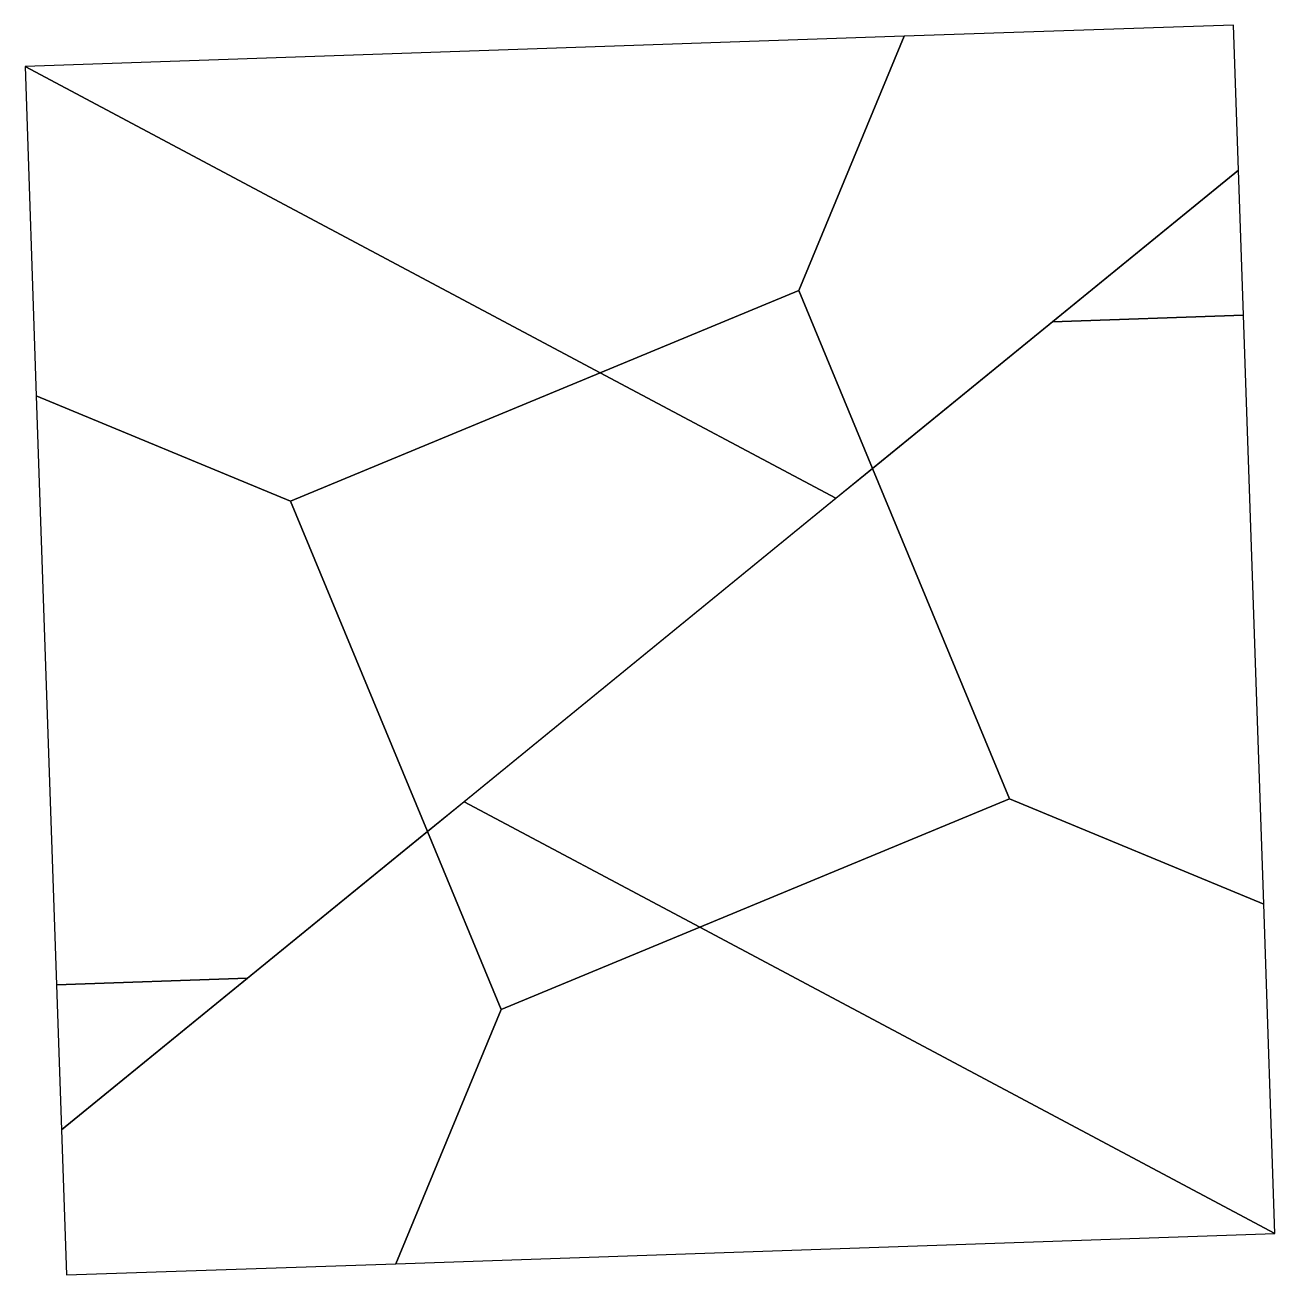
# Model space of a CAD drawing. Header units: metres. Extents: x -87 to 87, y -87 to 87.
import ezdxf

# ---------------------------------------------------------------- set-up
doc = ezdxf.new("R2010")
doc.units = ezdxf.units.M

msp = doc.modelspace()

# ---------------------------------------------------------------- linework, layer by layer
at = {"layer": 'Polygon'}
for p, q in [((81.15, 86.93), (35.36, 85.36)), ((81.84, 66.75), (81.15, 86.93)), ((35.36, 85.36), (-86.93, 81.15)), ((35.36, 85.36), (20.71, 50)), ((20.71, 50), (35.36, 85.36)), ((-86.93, 81.15), (-6.92, 38.55)), ((-86.93, 81.15), (-85.36, 35.36)), ((-6.92, 38.55), (-86.93, 81.15)), ((30.96, 25.25), (81.84, 66.75)), ((81.84, 66.75), (55.98, 45.65)), ((82.54, 46.56), (81.84, 66.75)), ((-6.92, 38.55), (20.71, 50)), ((20.71, 50), (-6.92, 38.55)), ((20.71, 50), (30.96, 25.25)), ((30.96, 25.25), (20.71, 50)), ((55.98, 45.65), (30.96, 25.25)), ((82.54, 46.56), (55.98, 45.65)), ((55.98, 45.65), (82.54, 46.56)), ((85.36, -35.36), (82.54, 46.56)), ((-50, 20.71), (-6.92, 38.55)), ((-6.92, 38.55), (-50, 20.71)), ((-6.92, 38.55), (25.87, 21.1)), ((25.87, 21.1), (-6.92, 38.55)), ((-85.36, 35.36), (-50, 20.71)), ((-50, 20.71), (-85.36, 35.36)), ((-85.36, 35.36), (-82.54, -46.56)), ((30.96, 25.25), (-25.87, -21.1)), ((25.87, 21.1), (30.96, 25.25)), ((30.96, 25.25), (50, -20.71)), ((50, -20.71), (30.96, 25.25)), ((-30.96, -25.25), (25.87, 21.1)), ((-30.96, -25.25), (-50, 20.71)), ((-50, 20.71), (-30.96, -25.25)), ((50, -20.71), (6.92, -38.55)), ((6.92, -38.55), (50, -20.71)), ((85.36, -35.36), (50, -20.71)), ((50, -20.71), (85.36, -35.36)), ((-25.87, -21.1), (-30.96, -25.25)), ((6.92, -38.55), (-25.87, -21.1)), ((-25.87, -21.1), (6.92, -38.55)), ((-30.96, -25.25), (-81.84, -66.75)), ((-55.98, -45.65), (-30.96, -25.25)), ((-20.71, -50), (-30.96, -25.25)), ((-30.96, -25.25), (-20.71, -50)), ((86.93, -81.15), (85.36, -35.36)), ((6.92, -38.55), (-20.71, -50)), ((-20.71, -50), (6.92, -38.55)), ((86.93, -81.15), (6.92, -38.55)), ((6.92, -38.55), (86.93, -81.15)), ((-82.54, -46.56), (-55.98, -45.65)), ((-55.98, -45.65), (-82.54, -46.56)), ((-82.54, -46.56), (-81.84, -66.75)), ((-81.84, -66.75), (-55.98, -45.65)), ((-35.36, -85.36), (-20.71, -50)), ((-20.71, -50), (-35.36, -85.36)), ((-81.84, -66.75), (-81.15, -86.93)), ((-35.36, -85.36), (86.93, -81.15)), ((-81.15, -86.93), (-35.36, -85.36))]:
    msp.add_line(p, q, dxfattribs=at)

doc.saveas('drawing.dxf')
